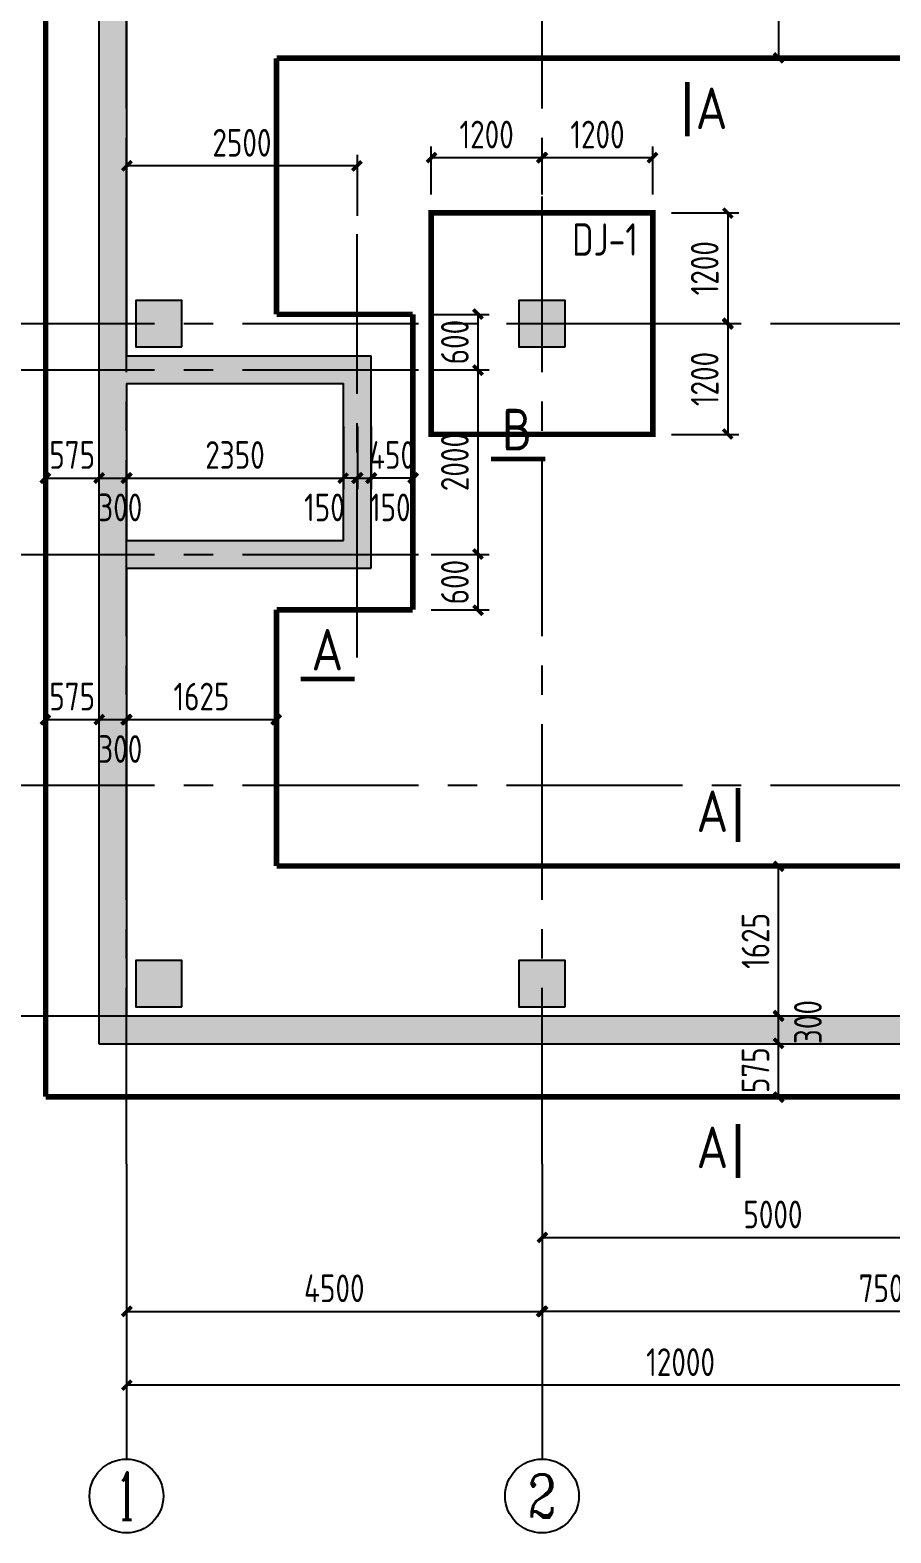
# Model space of a CAD drawing. Header units: millimetres. Extents: x 893615 to 897539, y 39650 to 40458.
# Drawn here: x 894921.5 to 895014.7, y 39978.5 to 40141.3 of the extents above; entities that cross this region are included whole.
import ezdxf
from ezdxf.enums import TextEntityAlignment as Align

# ---------------------------------------------------------------- set-up
doc = ezdxf.new("R2010")
doc.units = ezdxf.units.MM
doc.header["$LTSCALE"] = 1000
doc.header["$MEASUREMENT"] = 0
doc.linetypes.add('CENTER2', pattern=[28.575, 19.05, -3.175, 3.175, -3.175])
for name, color, linetype in [('AXIS', 3, 'Continuous'), ('AXIS_TEXT', 7, 'Continuous'), ('DIM', 7, 'Continuous'), ('DOTE', 1, 'Continuous'), ('PUB_TEXT', 7, 'Continuous'), ('WALL', 9, 'Continuous'), ('基础梁', 4, 'Continuous'), ('柱', 2, 'Continuous'), ('标注尺寸', 252, 'Continuous'), ('标注钢筋', 253, 'Continuous')]:
    doc.layers.add(name, color=color, linetype=linetype)
doc.styles.add('_TCH_AXIS', font='COMPLEX', dxfattribs={"bigfont": 'GBCBIG'})
doc.styles.add('COMPLEX', font='COMPLEX')
doc.styles.add('GBHZ', font='gbenor.shx', dxfattribs={"width": 0.9, "bigfont": 'gbcbig.shx'})
doc.styles.get("Standard").update_dxf_attribs({"font": 'gbenor.shx', "bigfont": 'gbcbig.shx'})
doc.dimstyles.new('Y100', dxfattribs={"dimscale": 0, "dimtxt": 3, "dimasz": 0.01, "dimexe": 1.2, "dimexo": 2, "dimgap": 1, "dimtad": 1, "dimdec": 0, "dimlfac": 100, "dimzin": 0, "dimdsep": 46, "dimtxsty": 'GBHZ', "dimblk": 'DX', "dimcen": 0.09, "dimdle": 1, "dimclrd": 7, "dimclre": 7, "dimclrt": 7, "dimadec": 0, "dimazin": 0, "dimtfac": 1, "dimtdec": 0, "dimtix": 1, "dimtmove": 2, "dimatfit": 3, "dimldrblk": 'DX', "dimfxl": 0, "dimtolj": 1, "dimtzin": 0, "dimarcsym": 0})

# ---------------------------------------------------------------- blocks, each defined once
blk = doc.blocks.new('_AXISO')
blk.add_circle((0, 0), 0.5)
at = {"layer": 'AXIS_TEXT', "style": 'COMPLEX', "width": 1.041667}
blk.add_attdef('A', text='', height=0.56, dxfattribs=at).set_placement((-0.25, -0.28), (0.25, -0.28), align=Align.FIT)
blk = doc.blocks.new('DX')
at = {"color": 0, "linetype": 'ByBlock', "const_width": 40}
blk.add_lwpolyline([(-54, -51), (46, 49)], dxfattribs=at)
blk = doc.blocks.new('*D48')
at = {"layer": 'Defpoints', "color": 0, "transparency": 16777216}
for p in [(894931.91, 40018.51), (894976.91, 40018.51), (894976.91, 40002.51)]:
    blk.add_point(p, dxfattribs=at)
at = {"layer": 'dim', "color": 7, "lineweight": -2, "transparency": 16777216}
for p, q in [((894931.91, 40016.51), (894931.91, 40001.31)), ((894976.91, 40016.51), (894976.91, 40001.31)), ((894931.92, 40002.51), (894976.9, 40002.51))]:
    blk.add_line(p, q, dxfattribs=at)
at = {"layer": 'dim', "color": 7, "lineweight": -2, "transparency": 16777216, "xscale": 0.01, "yscale": 0.01, "zscale": 0.01, "rotation": 180}
blk.add_blockref('DX', (894931.91, 40002.51), dxfattribs=at)
at = {"layer": 'dim', "color": 7, "lineweight": -2, "transparency": 16777216, "xscale": 0.01, "yscale": 0.01, "zscale": 0.01}
blk.add_blockref('DX', (894976.91, 40002.51), dxfattribs=at)
at = {"layer": 'dim', "color": 7, "transparency": 16777216, "insert": (894954.41, 40005.01), "char_height": 3, "attachment_point": 5, "style": 'GBHZ'}
blk.add_mtext('\\A1;4500', dxfattribs=at)
blk = doc.blocks.new('*D49')
at = {"layer": 'Defpoints', "color": 0, "transparency": 16777216}
for p in [(894976.91, 40018.51), (895026.91, 40018.51), (895026.91, 40010.51)]:
    blk.add_point(p, dxfattribs=at)
at = {"layer": 'dim', "color": 7, "lineweight": -2, "transparency": 16777216}
for p, q in [((894976.91, 40016.51), (894976.91, 40009.31)), ((895026.91, 40016.51), (895026.91, 40009.31)), ((894976.92, 40010.51), (895026.9, 40010.51))]:
    blk.add_line(p, q, dxfattribs=at)
at = {"layer": 'dim', "color": 7, "lineweight": -2, "transparency": 16777216, "xscale": 0.01, "yscale": 0.01, "zscale": 0.01, "rotation": 180}
blk.add_blockref('DX', (894976.91, 40010.51), dxfattribs=at)
at = {"layer": 'dim', "color": 7, "lineweight": -2, "transparency": 16777216, "xscale": 0.01, "yscale": 0.01, "zscale": 0.01}
blk.add_blockref('DX', (895026.91, 40010.51), dxfattribs=at)
at = {"layer": 'dim', "color": 7, "transparency": 16777216, "insert": (895001.91, 40013.01), "char_height": 3, "attachment_point": 5, "style": 'GBHZ'}
blk.add_mtext('\\A1;5000', dxfattribs=at)
blk = doc.blocks.new('*D51')
at = {"layer": 'Defpoints', "color": 0, "transparency": 16777216}
for p in [(894931.91, 40018.51), (895051.91, 40018.51), (894931.91, 39994.51)]:
    blk.add_point(p, dxfattribs=at)
at = {"layer": 'dim', "color": 7, "lineweight": -2, "transparency": 16777216}
for p, q in [((894931.91, 40016.51), (894931.91, 39993.31)), ((895051.91, 40016.51), (895051.91, 39993.31)), ((895051.9, 39994.51), (894931.92, 39994.51))]:
    blk.add_line(p, q, dxfattribs=at)
at = {"layer": 'dim', "color": 7, "lineweight": -2, "transparency": 16777216, "xscale": 0.01, "yscale": 0.01, "zscale": 0.01, "rotation": 180}
blk.add_blockref('DX', (894931.91, 39994.51), dxfattribs=at)
at = {"layer": 'dim', "color": 7, "lineweight": -2, "transparency": 16777216, "xscale": 0.01, "yscale": 0.01, "zscale": 0.01}
blk.add_blockref('DX', (895051.91, 39994.51), dxfattribs=at)
at = {"layer": 'dim', "color": 7, "transparency": 16777216, "insert": (894991.91, 39997.01), "char_height": 3, "attachment_point": 5, "style": 'GBHZ'}
blk.add_mtext('\\A1;12000', dxfattribs=at)
blk = doc.blocks.new('*D138')
at = {"layer": 'Defpoints', "color": 0, "transparency": 16777216}
for p in [(894931.91, 40126.6), (894931.91, 40119.18), (894956.91, 40119.18)]:
    blk.add_point(p, dxfattribs=at)
at = {"layer": 'dim', "color": 7, "lineweight": -2, "transparency": 16777216}
for p, q in [((894931.91, 40121.18), (894931.91, 40127.8)), ((894956.9, 40126.6), (894931.92, 40126.6)), ((894956.91, 40121.18), (894956.91, 40127.8))]:
    blk.add_line(p, q, dxfattribs=at)
at = {"layer": 'dim', "color": 7, "lineweight": -2, "transparency": 16777216, "xscale": 0.01, "yscale": 0.01, "zscale": 0.01, "rotation": 180}
blk.add_blockref('DX', (894931.91, 40126.6), dxfattribs=at)
at = {"layer": 'dim', "color": 7, "lineweight": -2, "transparency": 16777216, "xscale": 0.01, "yscale": 0.01, "zscale": 0.01}
blk.add_blockref('DX', (894956.91, 40126.6), dxfattribs=at)
at = {"layer": 'dim', "color": 7, "transparency": 16777216, "insert": (894944.41, 40129.1), "char_height": 3, "attachment_point": 5, "style": 'GBHZ'}
blk.add_mtext('\\A1;2500', dxfattribs=at)
blk = doc.blocks.new('*D139')
at = {"layer": 'Defpoints', "color": 0, "transparency": 16777216}
for p in [(894976.91, 40018.51), (895051.91, 40018.51), (894976.91, 40002.51)]:
    blk.add_point(p, dxfattribs=at)
at = {"layer": 'dim', "color": 7, "lineweight": -2, "transparency": 16777216}
for p, q in [((894976.91, 40016.51), (894976.91, 40001.31)), ((895051.91, 40016.51), (895051.91, 40001.31)), ((895051.9, 40002.51), (894976.92, 40002.51))]:
    blk.add_line(p, q, dxfattribs=at)
at = {"layer": 'dim', "color": 7, "lineweight": -2, "transparency": 16777216, "xscale": 0.01, "yscale": 0.01, "zscale": 0.01, "rotation": 180}
blk.add_blockref('DX', (894976.91, 40002.51), dxfattribs=at)
at = {"layer": 'dim', "color": 7, "lineweight": -2, "transparency": 16777216, "xscale": 0.01, "yscale": 0.01, "zscale": 0.01}
blk.add_blockref('DX', (895051.91, 40002.51), dxfattribs=at)
at = {"layer": 'dim', "color": 7, "transparency": 16777216, "insert": (895014.41, 40005.01), "char_height": 3, "attachment_point": 5, "style": 'GBHZ'}
blk.add_mtext('\\A1;7500', dxfattribs=at)
blk = doc.blocks.new('*D140')
at = {"layer": 'Defpoints', "color": 0, "transparency": 16777216}
for p in [(894991.91, 40031.51), (895002.52, 40031.51), (894991.5, 40025.76)]:
    blk.add_point(p, dxfattribs=at)
at = {"layer": 'dim', "color": 7, "lineweight": -2, "transparency": 16777216}
for p, q in [((894993.91, 40031.51), (895003.72, 40031.51)), ((895002.52, 40031.52), (895002.52, 40031.53)), ((895002.52, 40025.76), (895002.52, 40031.51)), ((894993.5, 40025.76), (895003.72, 40025.76)), ((895002.52, 40025.75), (895002.52, 40025.74))]:
    blk.add_line(p, q, dxfattribs=at)
at = {"layer": 'dim', "color": 7, "lineweight": -2, "transparency": 16777216, "xscale": 0.01, "yscale": 0.01, "zscale": 0.01}
for p, rotation in [((895002.52, 40031.51), 270), ((895002.52, 40025.76), 90)]:
    blk.add_blockref('DX', p, dxfattribs=dict(at, rotation=rotation))
at = {"layer": 'dim', "color": 7, "transparency": 16777216, "insert": (895000.02, 40028.64), "char_height": 3, "attachment_point": 5, "rotation": 90, "style": 'GBHZ'}
blk.add_mtext('\\A1;575', dxfattribs=at)
blk = doc.blocks.new('*D141')
at = {"layer": 'Defpoints', "color": 0, "transparency": 16777216}
for p in [(894991.91, 40034.51), (895002.52, 40034.51), (894991.91, 40031.51)]:
    blk.add_point(p, dxfattribs=at)
at = {"layer": 'dim', "color": 7, "lineweight": -2, "transparency": 16777216}
for p, q in [((894993.91, 40034.51), (895003.72, 40034.51)), ((895002.52, 40031.52), (895002.52, 40034.5)), ((894993.91, 40031.51), (895003.72, 40031.51))]:
    blk.add_line(p, q, dxfattribs=at)
at = {"layer": 'dim', "color": 7, "lineweight": -2, "transparency": 16777216, "xscale": 0.01, "yscale": 0.01, "zscale": 0.01}
for p, rotation in [((895002.52, 40034.51), 90), ((895002.52, 40031.51), 270)]:
    blk.add_blockref('DX', p, dxfattribs=dict(at, rotation=rotation))
at = {"layer": 'dim', "color": 7, "transparency": 16777216, "insert": (895005.7, 40033.85), "char_height": 3, "attachment_point": 5, "rotation": 90, "style": 'GBHZ'}
blk.add_mtext('\\A1;300', dxfattribs=at)
blk = doc.blocks.new('*D142')
at = {"layer": 'Defpoints', "color": 0, "transparency": 16777216}
for p in [(894991.91, 40050.76), (895002.52, 40050.76), (894991.91, 40034.51)]:
    blk.add_point(p, dxfattribs=at)
at = {"layer": 'dim', "color": 7, "lineweight": -2, "transparency": 16777216}
for p, q in [((894993.91, 40050.76), (895003.72, 40050.76)), ((895002.52, 40034.52), (895002.52, 40050.75)), ((894993.91, 40034.51), (895003.72, 40034.51))]:
    blk.add_line(p, q, dxfattribs=at)
at = {"layer": 'dim', "color": 7, "lineweight": -2, "transparency": 16777216, "xscale": 0.01, "yscale": 0.01, "zscale": 0.01}
for p, rotation in [((895002.52, 40050.76), 90), ((895002.52, 40034.51), 270)]:
    blk.add_blockref('DX', p, dxfattribs=dict(at, rotation=rotation))
at = {"layer": 'dim', "color": 7, "transparency": 16777216, "insert": (895000.02, 40042.64), "char_height": 3, "attachment_point": 5, "rotation": 90, "style": 'GBHZ'}
blk.add_mtext('\\A1;1625', dxfattribs=at)
blk = doc.blocks.new('*D143')
at = {"layer": 'Defpoints', "color": 0, "transparency": 16777216}
for p in [(894923.16, 40077.63), (894928.91, 40077.22), (894928.91, 40066.61)]:
    blk.add_point(p, dxfattribs=at)
at = {"layer": 'dim', "color": 7, "lineweight": -2, "transparency": 16777216}
for p, q in [((894923.16, 40075.63), (894923.16, 40065.41)), ((894928.91, 40075.22), (894928.91, 40065.41)), ((894923.15, 40066.61), (894923.14, 40066.61)), ((894923.16, 40066.61), (894928.91, 40066.61)), ((894928.92, 40066.61), (894928.93, 40066.61))]:
    blk.add_line(p, q, dxfattribs=at)
at = {"layer": 'dim', "color": 7, "lineweight": -2, "transparency": 16777216, "xscale": 0.01, "yscale": 0.01, "zscale": 0.01}
blk.add_blockref('DX', (894923.16, 40066.61), dxfattribs=at)
at = {"layer": 'dim', "color": 7, "lineweight": -2, "transparency": 16777216, "xscale": 0.01, "yscale": 0.01, "zscale": 0.01, "rotation": 180}
blk.add_blockref('DX', (894928.91, 40066.61), dxfattribs=at)
at = {"layer": 'dim', "color": 7, "transparency": 16777216, "insert": (894926.03, 40069.11), "char_height": 3, "attachment_point": 5, "style": 'GBHZ'}
blk.add_mtext('\\A1;575', dxfattribs=at)
blk = doc.blocks.new('*D144')
at = {"layer": 'Defpoints', "color": 0, "transparency": 16777216}
for p in [(894928.91, 40077.22), (894931.91, 40077.22), (894931.91, 40066.61)]:
    blk.add_point(p, dxfattribs=at)
at = {"layer": 'dim', "color": 7, "lineweight": -2, "transparency": 16777216}
for p, q in [((894928.91, 40075.22), (894928.91, 40065.41)), ((894931.91, 40075.22), (894931.91, 40065.41)), ((894928.92, 40066.61), (894931.9, 40066.61))]:
    blk.add_line(p, q, dxfattribs=at)
at = {"layer": 'dim', "color": 7, "lineweight": -2, "transparency": 16777216, "xscale": 0.01, "yscale": 0.01, "zscale": 0.01, "rotation": 180}
blk.add_blockref('DX', (894928.91, 40066.61), dxfattribs=at)
at = {"layer": 'dim', "color": 7, "lineweight": -2, "transparency": 16777216, "xscale": 0.01, "yscale": 0.01, "zscale": 0.01}
blk.add_blockref('DX', (894931.91, 40066.61), dxfattribs=at)
at = {"layer": 'dim', "color": 7, "transparency": 16777216, "insert": (894931.24, 40063.43), "char_height": 3, "attachment_point": 5, "style": 'GBHZ'}
blk.add_mtext('\\A1;300', dxfattribs=at)
blk = doc.blocks.new('*D145')
at = {"layer": 'Defpoints', "color": 0, "transparency": 16777216}
for p in [(894931.91, 40077.22), (894948.16, 40077.22), (894948.16, 40066.61)]:
    blk.add_point(p, dxfattribs=at)
at = {"layer": 'dim', "color": 7, "lineweight": -2, "transparency": 16777216}
for p, q in [((894931.91, 40075.22), (894931.91, 40065.41)), ((894948.16, 40075.22), (894948.16, 40065.41)), ((894931.92, 40066.61), (894948.15, 40066.61))]:
    blk.add_line(p, q, dxfattribs=at)
at = {"layer": 'dim', "color": 7, "lineweight": -2, "transparency": 16777216, "xscale": 0.01, "yscale": 0.01, "zscale": 0.01, "rotation": 180}
blk.add_blockref('DX', (894931.91, 40066.61), dxfattribs=at)
at = {"layer": 'dim', "color": 7, "lineweight": -2, "transparency": 16777216, "xscale": 0.01, "yscale": 0.01, "zscale": 0.01}
blk.add_blockref('DX', (894948.16, 40066.61), dxfattribs=at)
at = {"layer": 'dim', "color": 7, "transparency": 16777216, "insert": (894940.03, 40069.11), "char_height": 3, "attachment_point": 5, "style": 'GBHZ'}
blk.add_mtext('\\A1;1625', dxfattribs=at)
blk = doc.blocks.new('*D146')
at = {"layer": 'Defpoints', "color": 0, "transparency": 16777216}
for p in [(894923.16, 40100.78), (894928.91, 40100.37), (894928.91, 40092.78)]:
    blk.add_point(p, dxfattribs=at)
at = {"layer": 'dim', "color": 7, "lineweight": -2, "transparency": 16777216}
for p, q in [((894923.16, 40098.78), (894923.16, 40091.58)), ((894928.91, 40098.37), (894928.91, 40091.58)), ((894923.15, 40092.78), (894923.14, 40092.78)), ((894923.16, 40092.78), (894928.91, 40092.78)), ((894928.92, 40092.78), (894928.93, 40092.78))]:
    blk.add_line(p, q, dxfattribs=at)
at = {"layer": 'dim', "color": 7, "lineweight": -2, "transparency": 16777216, "xscale": 0.01, "yscale": 0.01, "zscale": 0.01}
blk.add_blockref('DX', (894923.16, 40092.78), dxfattribs=at)
at = {"layer": 'dim', "color": 7, "lineweight": -2, "transparency": 16777216, "xscale": 0.01, "yscale": 0.01, "zscale": 0.01, "rotation": 180}
blk.add_blockref('DX', (894928.91, 40092.78), dxfattribs=at)
at = {"layer": 'dim', "color": 7, "transparency": 16777216, "insert": (894926.03, 40095.28), "char_height": 3, "attachment_point": 5, "style": 'GBHZ'}
blk.add_mtext('\\A1;575', dxfattribs=at)
blk = doc.blocks.new('*D147')
at = {"layer": 'Defpoints', "color": 0, "transparency": 16777216}
for p in [(894928.91, 40100.37), (894931.91, 40100.37), (894931.91, 40092.78)]:
    blk.add_point(p, dxfattribs=at)
at = {"layer": 'dim', "color": 7, "lineweight": -2, "transparency": 16777216}
for p, q in [((894928.91, 40098.37), (894928.91, 40091.58)), ((894931.91, 40098.37), (894931.91, 40091.58)), ((894928.92, 40092.78), (894931.9, 40092.78))]:
    blk.add_line(p, q, dxfattribs=at)
at = {"layer": 'dim', "color": 7, "lineweight": -2, "transparency": 16777216, "xscale": 0.01, "yscale": 0.01, "zscale": 0.01, "rotation": 180}
blk.add_blockref('DX', (894928.91, 40092.78), dxfattribs=at)
at = {"layer": 'dim', "color": 7, "lineweight": -2, "transparency": 16777216, "xscale": 0.01, "yscale": 0.01, "zscale": 0.01}
blk.add_blockref('DX', (894931.91, 40092.78), dxfattribs=at)
at = {"layer": 'dim', "color": 7, "transparency": 16777216, "insert": (894931.24, 40089.6), "char_height": 3, "attachment_point": 5, "style": 'GBHZ'}
blk.add_mtext('\\A1;300', dxfattribs=at)
blk = doc.blocks.new('*D148')
at = {"layer": 'Defpoints', "color": 0, "transparency": 16777216}
for p in [(894931.91, 40100.37), (894955.41, 40100.37), (894955.41, 40092.78)]:
    blk.add_point(p, dxfattribs=at)
at = {"layer": 'dim', "color": 7, "lineweight": -2, "transparency": 16777216}
for p, q in [((894931.91, 40098.37), (894931.91, 40091.58)), ((894955.41, 40098.37), (894955.41, 40091.58)), ((894931.92, 40092.78), (894955.4, 40092.78))]:
    blk.add_line(p, q, dxfattribs=at)
at = {"layer": 'dim', "color": 7, "lineweight": -2, "transparency": 16777216, "xscale": 0.01, "yscale": 0.01, "zscale": 0.01, "rotation": 180}
blk.add_blockref('DX', (894931.91, 40092.78), dxfattribs=at)
at = {"layer": 'dim', "color": 7, "lineweight": -2, "transparency": 16777216, "xscale": 0.01, "yscale": 0.01, "zscale": 0.01}
blk.add_blockref('DX', (894955.41, 40092.78), dxfattribs=at)
at = {"layer": 'dim', "color": 7, "transparency": 16777216, "insert": (894943.66, 40095.28), "char_height": 3, "attachment_point": 5, "style": 'GBHZ'}
blk.add_mtext('\\A1;2350', dxfattribs=at)
blk = doc.blocks.new('*D149')
at = {"layer": 'Defpoints', "color": 0, "transparency": 16777216}
for p in [(894956.91, 40100.37), (894958.41, 40100.37), (894958.41, 40092.78)]:
    blk.add_point(p, dxfattribs=at)
at = {"layer": 'dim', "color": 7, "lineweight": -2, "transparency": 16777216}
for p, q in [((894956.91, 40098.37), (894956.91, 40091.58)), ((894958.41, 40098.37), (894958.41, 40091.58)), ((894956.9, 40092.78), (894956.89, 40092.78)), ((894956.91, 40092.78), (894958.41, 40092.78)), ((894958.42, 40092.78), (894958.43, 40092.78))]:
    blk.add_line(p, q, dxfattribs=at)
at = {"layer": 'dim', "color": 7, "lineweight": -2, "transparency": 16777216, "xscale": 0.01, "yscale": 0.01, "zscale": 0.01}
blk.add_blockref('DX', (894956.91, 40092.78), dxfattribs=at)
at = {"layer": 'dim', "color": 7, "lineweight": -2, "transparency": 16777216, "xscale": 0.01, "yscale": 0.01, "zscale": 0.01, "rotation": 180}
blk.add_blockref('DX', (894958.41, 40092.78), dxfattribs=at)
at = {"layer": 'dim', "color": 7, "transparency": 16777216, "insert": (894960.47, 40089.6), "char_height": 3, "attachment_point": 5, "style": 'GBHZ'}
blk.add_mtext('\\A1;150', dxfattribs=at)
blk = doc.blocks.new('*D150')
at = {"layer": 'Defpoints', "color": 0, "transparency": 16777216}
for p in [(894955.41, 40100.37), (894956.91, 40100.37), (894955.41, 40092.78)]:
    blk.add_point(p, dxfattribs=at)
at = {"layer": 'dim', "color": 7, "lineweight": -2, "transparency": 16777216}
for p, q in [((894955.41, 40098.37), (894955.41, 40091.58)), ((894956.91, 40098.37), (894956.91, 40091.58)), ((894955.4, 40092.78), (894955.39, 40092.78)), ((894956.91, 40092.78), (894955.41, 40092.78)), ((894956.92, 40092.78), (894956.93, 40092.78))]:
    blk.add_line(p, q, dxfattribs=at)
at = {"layer": 'dim', "color": 7, "lineweight": -2, "transparency": 16777216, "xscale": 0.01, "yscale": 0.01, "zscale": 0.01}
blk.add_blockref('DX', (894955.41, 40092.78), dxfattribs=at)
at = {"layer": 'dim', "color": 7, "lineweight": -2, "transparency": 16777216, "xscale": 0.01, "yscale": 0.01, "zscale": 0.01, "rotation": 180}
blk.add_blockref('DX', (894956.91, 40092.78), dxfattribs=at)
at = {"layer": 'dim', "color": 7, "transparency": 16777216, "insert": (894953.34, 40089.6), "char_height": 3, "attachment_point": 5, "style": 'GBHZ'}
blk.add_mtext('\\A1;150', dxfattribs=at)
blk = doc.blocks.new('*D151')
at = {"layer": 'Defpoints', "color": 0, "transparency": 16777216}
for p in [(894958.41, 40100.37), (894962.91, 40100.37), (894958.41, 40092.78)]:
    blk.add_point(p, dxfattribs=at)
at = {"layer": 'dim', "color": 7, "lineweight": -2, "transparency": 16777216}
for p, q in [((894958.41, 40098.37), (894958.41, 40091.58)), ((894962.91, 40098.37), (894962.91, 40091.58)), ((894958.4, 40092.78), (894958.39, 40092.78)), ((894962.91, 40092.78), (894958.41, 40092.78)), ((894962.92, 40092.78), (894962.93, 40092.78))]:
    blk.add_line(p, q, dxfattribs=at)
at = {"layer": 'dim', "color": 7, "lineweight": -2, "transparency": 16777216, "xscale": 0.01, "yscale": 0.01, "zscale": 0.01}
blk.add_blockref('DX', (894958.41, 40092.78), dxfattribs=at)
at = {"layer": 'dim', "color": 7, "lineweight": -2, "transparency": 16777216, "xscale": 0.01, "yscale": 0.01, "zscale": 0.01, "rotation": 180}
blk.add_blockref('DX', (894962.91, 40092.78), dxfattribs=at)
at = {"layer": 'dim', "color": 7, "transparency": 16777216, "insert": (894960.66, 40095.28), "char_height": 3, "attachment_point": 5, "style": 'GBHZ'}
blk.add_mtext('\\A1;450', dxfattribs=at)
blk = doc.blocks.new('*D152')
at = {"layer": 'Defpoints', "color": 0, "transparency": 16777216}
for p in [(894962.91, 40110.51), (894962.91, 40104.51), (894969.97, 40104.51)]:
    blk.add_point(p, dxfattribs=at)
at = {"layer": 'dim', "color": 7, "lineweight": -2, "transparency": 16777216}
for p, q in [((894964.91, 40110.51), (894971.17, 40110.51)), ((894969.97, 40110.52), (894969.97, 40110.53)), ((894969.97, 40110.51), (894969.97, 40104.51)), ((894964.91, 40104.51), (894971.17, 40104.51)), ((894969.97, 40104.5), (894969.97, 40104.49))]:
    blk.add_line(p, q, dxfattribs=at)
at = {"layer": 'dim', "color": 7, "lineweight": -2, "transparency": 16777216, "xscale": 0.01, "yscale": 0.01, "zscale": 0.01}
for p, rotation in [((894969.97, 40110.51), 270), ((894969.97, 40104.51), 90)]:
    blk.add_blockref('DX', p, dxfattribs=dict(at, rotation=rotation))
at = {"layer": 'dim', "color": 7, "transparency": 16777216, "insert": (894967.47, 40107.51), "char_height": 3, "attachment_point": 5, "rotation": 90, "style": 'GBHZ'}
blk.add_mtext('\\A1;600', dxfattribs=at)
blk = doc.blocks.new('*D153')
at = {"layer": 'Defpoints', "color": 0, "transparency": 16777216}
for p in [(894962.91, 40104.51), (894962.91, 40084.51), (894969.97, 40084.51)]:
    blk.add_point(p, dxfattribs=at)
at = {"layer": 'dim', "color": 7, "lineweight": -2, "transparency": 16777216}
for p, q in [((894964.91, 40104.51), (894971.17, 40104.51)), ((894969.97, 40104.5), (894969.97, 40084.52)), ((894964.91, 40084.51), (894971.17, 40084.51))]:
    blk.add_line(p, q, dxfattribs=at)
at = {"layer": 'dim', "color": 7, "lineweight": -2, "transparency": 16777216, "xscale": 0.01, "yscale": 0.01, "zscale": 0.01}
for p, rotation in [((894969.97, 40104.51), 90), ((894969.97, 40084.51), 270)]:
    blk.add_blockref('DX', p, dxfattribs=dict(at, rotation=rotation))
at = {"layer": 'dim', "color": 7, "transparency": 16777216, "insert": (894967.47, 40094.51), "char_height": 3, "attachment_point": 5, "rotation": 90, "style": 'GBHZ'}
blk.add_mtext('\\A1;2000', dxfattribs=at)
blk = doc.blocks.new('*D154')
at = {"layer": 'Defpoints', "color": 0, "transparency": 16777216}
for p in [(894962.91, 40084.51), (894962.91, 40078.51), (894969.97, 40078.51)]:
    blk.add_point(p, dxfattribs=at)
at = {"layer": 'dim', "color": 7, "lineweight": -2, "transparency": 16777216}
for p, q in [((894964.91, 40084.51), (894971.17, 40084.51)), ((894969.97, 40084.52), (894969.97, 40084.53)), ((894969.97, 40084.51), (894969.97, 40078.51)), ((894964.91, 40078.51), (894971.17, 40078.51)), ((894969.97, 40078.5), (894969.97, 40078.49))]:
    blk.add_line(p, q, dxfattribs=at)
at = {"layer": 'dim', "color": 7, "lineweight": -2, "transparency": 16777216, "xscale": 0.01, "yscale": 0.01, "zscale": 0.01}
for p, rotation in [((894969.97, 40084.51), 270), ((894969.97, 40078.51), 90)]:
    blk.add_blockref('DX', p, dxfattribs=dict(at, rotation=rotation))
at = {"layer": 'dim', "color": 7, "transparency": 16777216, "insert": (894967.47, 40081.51), "char_height": 3, "attachment_point": 5, "rotation": 90, "style": 'GBHZ'}
blk.add_mtext('\\A1;600', dxfattribs=at)
blk = doc.blocks.new('*D157')
at = {"layer": 'Defpoints', "color": 0, "transparency": 16777216}
for p in [(894991.91, 40154.51), (894991.91, 40138.26), (895002.52, 40138.26)]:
    blk.add_point(p, dxfattribs=at)
at = {"layer": 'dim', "color": 7, "lineweight": -2, "transparency": 16777216}
for p, q in [((894993.91, 40154.51), (895003.72, 40154.51)), ((895002.52, 40154.5), (895002.52, 40138.27)), ((894993.91, 40138.26), (895003.72, 40138.26))]:
    blk.add_line(p, q, dxfattribs=at)
at = {"layer": 'dim', "color": 7, "lineweight": -2, "transparency": 16777216, "xscale": 0.01, "yscale": 0.01, "zscale": 0.01}
for p, rotation in [((895002.52, 40154.51), 90), ((895002.52, 40138.26), 270)]:
    blk.add_blockref('DX', p, dxfattribs=dict(at, rotation=rotation))
at = {"layer": 'dim', "color": 7, "transparency": 16777216, "insert": (895000.02, 40146.39), "char_height": 3, "attachment_point": 5, "rotation": 90, "style": 'GBHZ'}
blk.add_mtext('\\A1;1625', dxfattribs=at)
blk = doc.blocks.new('*D452')
at = {"layer": 'Defpoints', "color": 0, "transparency": 16777216}
for p in [(894976.91, 40127.49), (894964.91, 40121.51), (894976.91, 40121.51)]:
    blk.add_point(p, dxfattribs=at)
at = {"layer": 'dim', "color": 7, "lineweight": -2, "transparency": 16777216}
for p, q in [((894964.91, 40123.51), (894964.91, 40128.69)), ((894976.91, 40123.51), (894976.91, 40128.69)), ((894964.92, 40127.49), (894976.9, 40127.49))]:
    blk.add_line(p, q, dxfattribs=at)
at = {"layer": 'dim', "color": 7, "lineweight": -2, "transparency": 16777216, "xscale": 0.01, "yscale": 0.01, "zscale": 0.01, "rotation": 180}
blk.add_blockref('DX', (894964.91, 40127.49), dxfattribs=at)
at = {"layer": 'dim', "color": 7, "lineweight": -2, "transparency": 16777216, "xscale": 0.01, "yscale": 0.01, "zscale": 0.01}
blk.add_blockref('DX', (894976.91, 40127.49), dxfattribs=at)
at = {"layer": 'dim', "color": 7, "transparency": 16777216, "insert": (894970.91, 40129.99), "char_height": 3, "attachment_point": 5, "style": 'GBHZ'}
blk.add_mtext('\\A1;1200', dxfattribs=at)
blk = doc.blocks.new('*D453')
at = {"layer": 'Defpoints', "color": 0, "transparency": 16777216}
for p in [(894988.91, 40127.49), (894976.91, 40121.51), (894988.91, 40121.51)]:
    blk.add_point(p, dxfattribs=at)
at = {"layer": 'dim', "color": 7, "lineweight": -2, "transparency": 16777216}
for p, q in [((894976.91, 40123.51), (894976.91, 40128.69)), ((894988.91, 40123.51), (894988.91, 40128.69)), ((894976.92, 40127.49), (894988.9, 40127.49))]:
    blk.add_line(p, q, dxfattribs=at)
at = {"layer": 'dim', "color": 7, "lineweight": -2, "transparency": 16777216, "xscale": 0.01, "yscale": 0.01, "zscale": 0.01, "rotation": 180}
blk.add_blockref('DX', (894976.91, 40127.49), dxfattribs=at)
at = {"layer": 'dim', "color": 7, "lineweight": -2, "transparency": 16777216, "xscale": 0.01, "yscale": 0.01, "zscale": 0.01}
blk.add_blockref('DX', (894988.91, 40127.49), dxfattribs=at)
at = {"layer": 'dim', "color": 7, "transparency": 16777216, "insert": (894982.91, 40129.99), "char_height": 3, "attachment_point": 5, "style": 'GBHZ'}
blk.add_mtext('\\A1;1200', dxfattribs=at)
blk = doc.blocks.new('*D454')
at = {"layer": 'Defpoints', "color": 0, "transparency": 16777216}
for p in [(894988.91, 40121.51), (894988.91, 40109.51), (894997.02, 40109.51)]:
    blk.add_point(p, dxfattribs=at)
at = {"layer": 'dim', "color": 7, "lineweight": -2, "transparency": 16777216}
for p, q in [((894990.91, 40121.51), (894998.22, 40121.51)), ((894997.02, 40121.5), (894997.02, 40109.52)), ((894990.91, 40109.51), (894998.22, 40109.51))]:
    blk.add_line(p, q, dxfattribs=at)
at = {"layer": 'dim', "color": 7, "lineweight": -2, "transparency": 16777216, "xscale": 0.01, "yscale": 0.01, "zscale": 0.01}
for p, rotation in [((894997.02, 40121.51), 90), ((894997.02, 40109.51), 270)]:
    blk.add_blockref('DX', p, dxfattribs=dict(at, rotation=rotation))
at = {"layer": 'dim', "color": 7, "transparency": 16777216, "insert": (894994.52, 40115.51), "char_height": 3, "attachment_point": 5, "rotation": 90, "style": 'GBHZ'}
blk.add_mtext('\\A1;1200', dxfattribs=at)
blk = doc.blocks.new('*D455')
at = {"layer": 'Defpoints', "color": 0, "transparency": 16777216}
for p in [(894988.91, 40109.51), (894988.91, 40097.51), (894997.02, 40097.51)]:
    blk.add_point(p, dxfattribs=at)
at = {"layer": 'dim', "color": 7, "lineweight": -2, "transparency": 16777216}
for p, q in [((894990.91, 40109.51), (894998.22, 40109.51)), ((894997.02, 40109.5), (894997.02, 40097.52)), ((894990.91, 40097.51), (894998.22, 40097.51))]:
    blk.add_line(p, q, dxfattribs=at)
at = {"layer": 'dim', "color": 7, "lineweight": -2, "transparency": 16777216, "xscale": 0.01, "yscale": 0.01, "zscale": 0.01}
for p, rotation in [((894997.02, 40109.51), 90), ((894997.02, 40097.51), 270)]:
    blk.add_blockref('DX', p, dxfattribs=dict(at, rotation=rotation))
at = {"layer": 'dim', "color": 7, "transparency": 16777216, "insert": (894994.52, 40103.51), "char_height": 3, "attachment_point": 5, "rotation": 90, "style": 'GBHZ'}
blk.add_mtext('\\A1;1200', dxfattribs=at)

msp = doc.modelspace()

# ---------------------------------------------------------------- hatches: boundary and pattern name
at = {"layer": 'WALL'}
h = msp.add_hatch(dxfattribs=at)
h.set_pattern_fill('DOTS', color=256, scale=20, style=0)
h.set_pattern_definition([(0, (-10.6748, 0), (0.625, 1.25), [0, -1.25])])
h.paths.add_polyline_path([(895054.906, 40157.511), (894928.906, 40157.511), (894928.906, 40031.511), (895054.906, 40031.511)])
h.paths.add_polyline_path([(895051.906, 40154.511), (895051.906, 40061.011), (895025.406, 40061.011), (895025.406, 40034.511), (894931.906, 40034.511), (894931.906, 40083.011), (894958.406, 40083.011), (894958.406, 40106.011), (894931.906, 40106.011), (894931.906, 40154.511)], flags=16)
h.paths.add_polyline_path([(894955.406, 40103.011), (894955.406, 40086.011), (894931.906, 40086.011), (894931.906, 40103.011)], flags=16)
h.paths.add_polyline_path([(895028.406, 40058.011), (895051.906, 40058.011), (895051.906, 40034.511), (895028.406, 40034.511)], flags=16)

# ---------------------------------------------------------------- linework, layer by layer
at = {"layer": 'AXIS', "color": 0}
for p, q in [((894931.906, 40018.511), (894931.906, 39986.511)), ((894976.906, 40018.511), (894976.906, 39986.511))]:
    msp.add_line(p, q, dxfattribs=at)
at = {"layer": 'DOTE', "linetype": 'CENTER2', "ltscale": 0.001}
for p, q in [((894931.906, 40018.511), (894931.906, 40170.511)), ((894976.906, 40018.511), (894976.906, 40170.511)), ((894956.906, 40073.338), (894956.906, 40119.184)), ((894915.906, 40109.511), (895067.906, 40109.511)), ((894915.906, 40104.511), (894968.723, 40104.511)), ((894915.906, 40084.511), (894968.723, 40084.511)), ((894915.906, 40059.511), (895067.906, 40059.511)), ((894915.906, 40034.511), (895067.906, 40034.511))]:
    msp.add_line(p, q, dxfattribs=at)
at = {"layer": 'WALL'}
for p, q in [((894931.906, 40106.011), (894958.406, 40106.011)), ((894958.406, 40083.011), (894958.406, 40106.011)), ((894931.906, 40103.011), (894955.406, 40103.011)), ((894955.406, 40086.011), (894955.406, 40103.011)), ((894931.906, 40086.011), (894955.406, 40086.011)), ((894931.906, 40083.011), (894958.406, 40083.011))]:
    msp.add_line(p, q, dxfattribs=at)
msp.add_lwpolyline([(894928.906, 40031.511), (895054.906, 40031.511), (895054.906, 40157.511), (894928.906, 40157.511)], close=True, dxfattribs=at)
for points in [[(895051.906, 40061.011), (895051.906, 40154.511), (894931.906, 40154.511), (894931.906, 40106.011)], [(894931.906, 40103.011), (894931.906, 40086.011)], [(894931.906, 40083.011), (894931.906, 40034.511), (895025.406, 40034.511)]]:
    msp.add_lwpolyline(points, dxfattribs=at)
at = {"layer": '基础梁', "const_width": 0.6}
for points in [[(894923.156, 40025.761), (894923.156, 40163.261)], [(894948.156, 40138.261), (895035.656, 40138.261)], [(894948.156, 40110.511), (894948.156, 40138.261)], [(894948.156, 40110.511), (894962.906, 40110.511)], [(894962.906, 40078.511), (894962.906, 40110.511)], [(894948.156, 40050.761), (894948.156, 40078.511)], [(894948.156, 40078.511), (894962.906, 40078.511)], [(894948.156, 40050.761), (895020.906, 40050.761)], [(894923.156, 40025.761), (895060.656, 40025.761)]]:
    msp.add_lwpolyline(points, dxfattribs=at)
msp.add_lwpolyline([(894964.906, 40097.511), (894988.906, 40097.511), (894988.906, 40121.511), (894964.906, 40121.511)], close=True, dxfattribs=at)
at = {"layer": '柱'}
for points in [[(894937.906, 40107.011), (894937.906, 40112.011), (894932.906, 40112.011), (894932.906, 40107.011), (894937.906, 40107.011)], [(894979.406, 40107.011), (894979.406, 40112.011), (894974.406, 40112.011), (894974.406, 40107.011), (894979.406, 40107.011)], [(894937.906, 40035.511), (894937.906, 40040.511), (894932.906, 40040.511), (894932.906, 40035.511), (894937.906, 40035.511)], [(894979.406, 40035.511), (894979.406, 40040.511), (894974.406, 40040.511), (894974.406, 40035.511), (894979.406, 40035.511)]]:
    msp.add_lwpolyline(points, dxfattribs=at)
for points in [[(894937.906, 40107.011), (894937.906, 40112.011), (894932.906, 40107.011), (894932.906, 40112.011)], [(894979.406, 40107.011), (894979.406, 40112.011), (894974.406, 40107.011), (894974.406, 40112.011)], [(894937.906, 40035.511), (894937.906, 40040.511), (894932.906, 40035.511), (894932.906, 40040.511)], [(894979.406, 40035.511), (894979.406, 40040.511), (894974.406, 40035.511), (894974.406, 40040.511)]]:
    msp.add_solid(points, dxfattribs=at)
at = {"layer": '标注尺寸', "const_width": 0.5}
for points in [[(894992.647, 40135.666), (894992.647, 40129.803)], [(894971.383, 40094.847), (894977.246, 40094.847)], [(894950.752, 40071), (894956.615, 40071)], [(894998.127, 40053.357), (894998.127, 40059.22)], [(894998.127, 40016.95), (894998.127, 40022.814)]]:
    msp.add_lwpolyline(points, dxfattribs=at)

# ---------------------------------------------------------------- block references
at = {"layer": 'AXIS', "color": 0}
ref = msp.add_blockref('_AXISO', (894931.906, 39982.511), dxfattribs=dict(at, xscale=8, yscale=8, zscale=8))
ref.add_attrib('A', '1', dxfattribs={"layer": 'AXIS_TEXT', "color": 0, "height": 5.147, "style": '_TCH_AXIS'}).set_placement((894930.803, 39979.938), (894933.009, 39979.938), align=Align.FIT)
ref = msp.add_blockref('_AXISO', (894976.906, 39982.511), dxfattribs=dict(at, xscale=8, yscale=8, zscale=8))
ref.add_attrib('A', '2', dxfattribs={"layer": 'AXIS_TEXT', "color": 0, "height": 4.659, "style": '_TCH_AXIS'}).set_placement((894975.353, 39980.182), (894978.46, 39980.182), align=Align.FIT)

# ---------------------------------------------------------------- texts
at = {"layer": 'PUB_TEXT'}
for s, p in [('A', (894993.542, 40130.585)), ('B', (894972.568, 40095.784)), ('A', (894951.937, 40071.937)), ('A', (894993.632, 40054.438)), ('A', (894993.632, 40018.031))]:
    msp.add_text(s, height=4.5, dxfattribs=at).set_placement(p)
at = {"layer": '标注钢筋', "width": 0.9}
msp.add_text('DJ-1', height=3.5, dxfattribs=at).set_placement((894980.171, 40116.869))

# ---------------------------------------------------------------- dimensions: what is measured, and where the dimension line sits
at = {"layer": 'dim'}
for base, p1, p2, angle, picture, middle in [((895002.517, 40138.261), (894991.906, 40154.511), (894991.906, 40138.261), 270, '*D157', (895000.017, 40146.386)), ((894997.024, 40109.511), (894988.906, 40121.511), (894988.906, 40109.511), 90, '*D454', (894994.524, 40115.511)), ((894969.97, 40104.511), (894962.906, 40110.511), (894962.906, 40104.511), 90, '*D152', (894967.47, 40107.511)), ((894997.024, 40097.511), (894988.906, 40109.511), (894988.906, 40097.511), 90, '*D455', (894994.524, 40103.511)), ((894969.97, 40084.511), (894962.906, 40104.511), (894962.906, 40084.511), 90, '*D153', (894967.47, 40094.511)), ((894958.406, 40092.781), (894962.906, 40100.37), (894958.406, 40100.37), 180, '*D151', (894960.656, 40095.281)), ((894969.97, 40078.511), (894962.906, 40084.511), (894962.906, 40078.511), 90, '*D154', (894967.47, 40081.511)), ((895002.517, 40050.761), (894991.906, 40034.511), (894991.906, 40050.761), 90, '*D142', (895000.017, 40042.636)), ((895002.517, 40031.511), (894991.498, 40025.761), (894991.906, 40031.511), 90, '*D140', (895000.017, 40028.636)), ((894976.906, 40002.511), (895051.906, 40018.511), (894976.906, 40018.511), 180, '*D139', (895014.406, 40005.011))]:
    dim = msp.add_linear_dim(base=base, p1=p1, p2=p2, angle=angle, dimstyle='Y100', override={"dimscale": 1}, dxfattribs=at)
    dim.commit()
    dim.dimension.update_dxf_attribs({"geometry": picture, "text_midpoint": middle})
for base, p1, p2, picture, middle in [((894976.906, 40127.492), (894964.906, 40121.511), (894976.906, 40121.511), '*D452', (894970.906, 40129.992)), ((894988.906, 40127.492), (894976.906, 40121.511), (894988.906, 40121.511), '*D453', (894982.906, 40129.992)), ((894931.906, 40126.599), (894956.906, 40119.184), (894931.906, 40119.184), '*D138', (894944.406, 40129.099)), ((894928.906, 40092.781), (894923.156, 40100.778), (894928.906, 40100.37), '*D146', (894926.031, 40095.281)), ((894955.406, 40092.781), (894931.906, 40100.37), (894955.406, 40100.37), '*D148', (894943.656, 40095.281)), ((894928.906, 40066.609), (894923.156, 40077.629), (894928.906, 40077.22), '*D143', (894926.031, 40069.109)), ((894948.156, 40066.609), (894931.906, 40077.22), (894948.156, 40077.22), '*D145', (894940.031, 40069.109)), ((894976.906, 40002.511), (894931.906, 40018.511), (894976.906, 40018.511), '*D48', (894954.406, 40005.011)), ((894931.906, 39994.511), (895051.906, 40018.511), (894931.906, 40018.511), '*D51', (894991.906, 39997.011)), ((895026.906, 40010.511), (894976.906, 40018.511), (895026.906, 40018.511), '*D49', (895001.906, 40013.011))]:
    dim = msp.add_linear_dim(base=base, p1=p1, p2=p2, dimstyle='Y100', override={"dimscale": 1}, dxfattribs=at)
    dim.commit()
    dim.dimension.update_dxf_attribs({"geometry": picture, "text_midpoint": middle})
for base, p1, p2, picture, middle in [((894931.906, 40092.781), (894928.906, 40100.37), (894931.906, 40100.37), '*D147', (894931.241, 40089.603)), ((894958.406, 40092.781), (894956.906, 40100.37), (894958.406, 40100.37), '*D149', (894960.47, 40089.603)), ((894931.906, 40066.609), (894928.906, 40077.22), (894931.906, 40077.22), '*D144', (894931.241, 40063.431))]:
    dim = msp.add_linear_dim(base=base, p1=p1, p2=p2, dimstyle='Y100', override={"dimscale": 1}, dxfattribs=at)
    dim.commit()
    dim.dimension.update_dxf_attribs({"geometry": picture, "text_midpoint": middle, "dimtype": 160})
for base, p1, p2, angle, picture, middle in [((894955.406, 40092.781), (894956.906, 40100.37), (894955.406, 40100.37), 180, '*D150', (894953.343, 40089.603)), ((895002.517, 40034.511), (894991.906, 40031.511), (894991.906, 40034.511), 90, '*D141', (895005.696, 40033.846))]:
    dim = msp.add_linear_dim(base=base, p1=p1, p2=p2, angle=angle, dimstyle='Y100', override={"dimscale": 1}, dxfattribs=at)
    dim.commit()
    dim.dimension.update_dxf_attribs({"geometry": picture, "text_midpoint": middle, "dimtype": 160})

doc.saveas('drawing.dxf')
